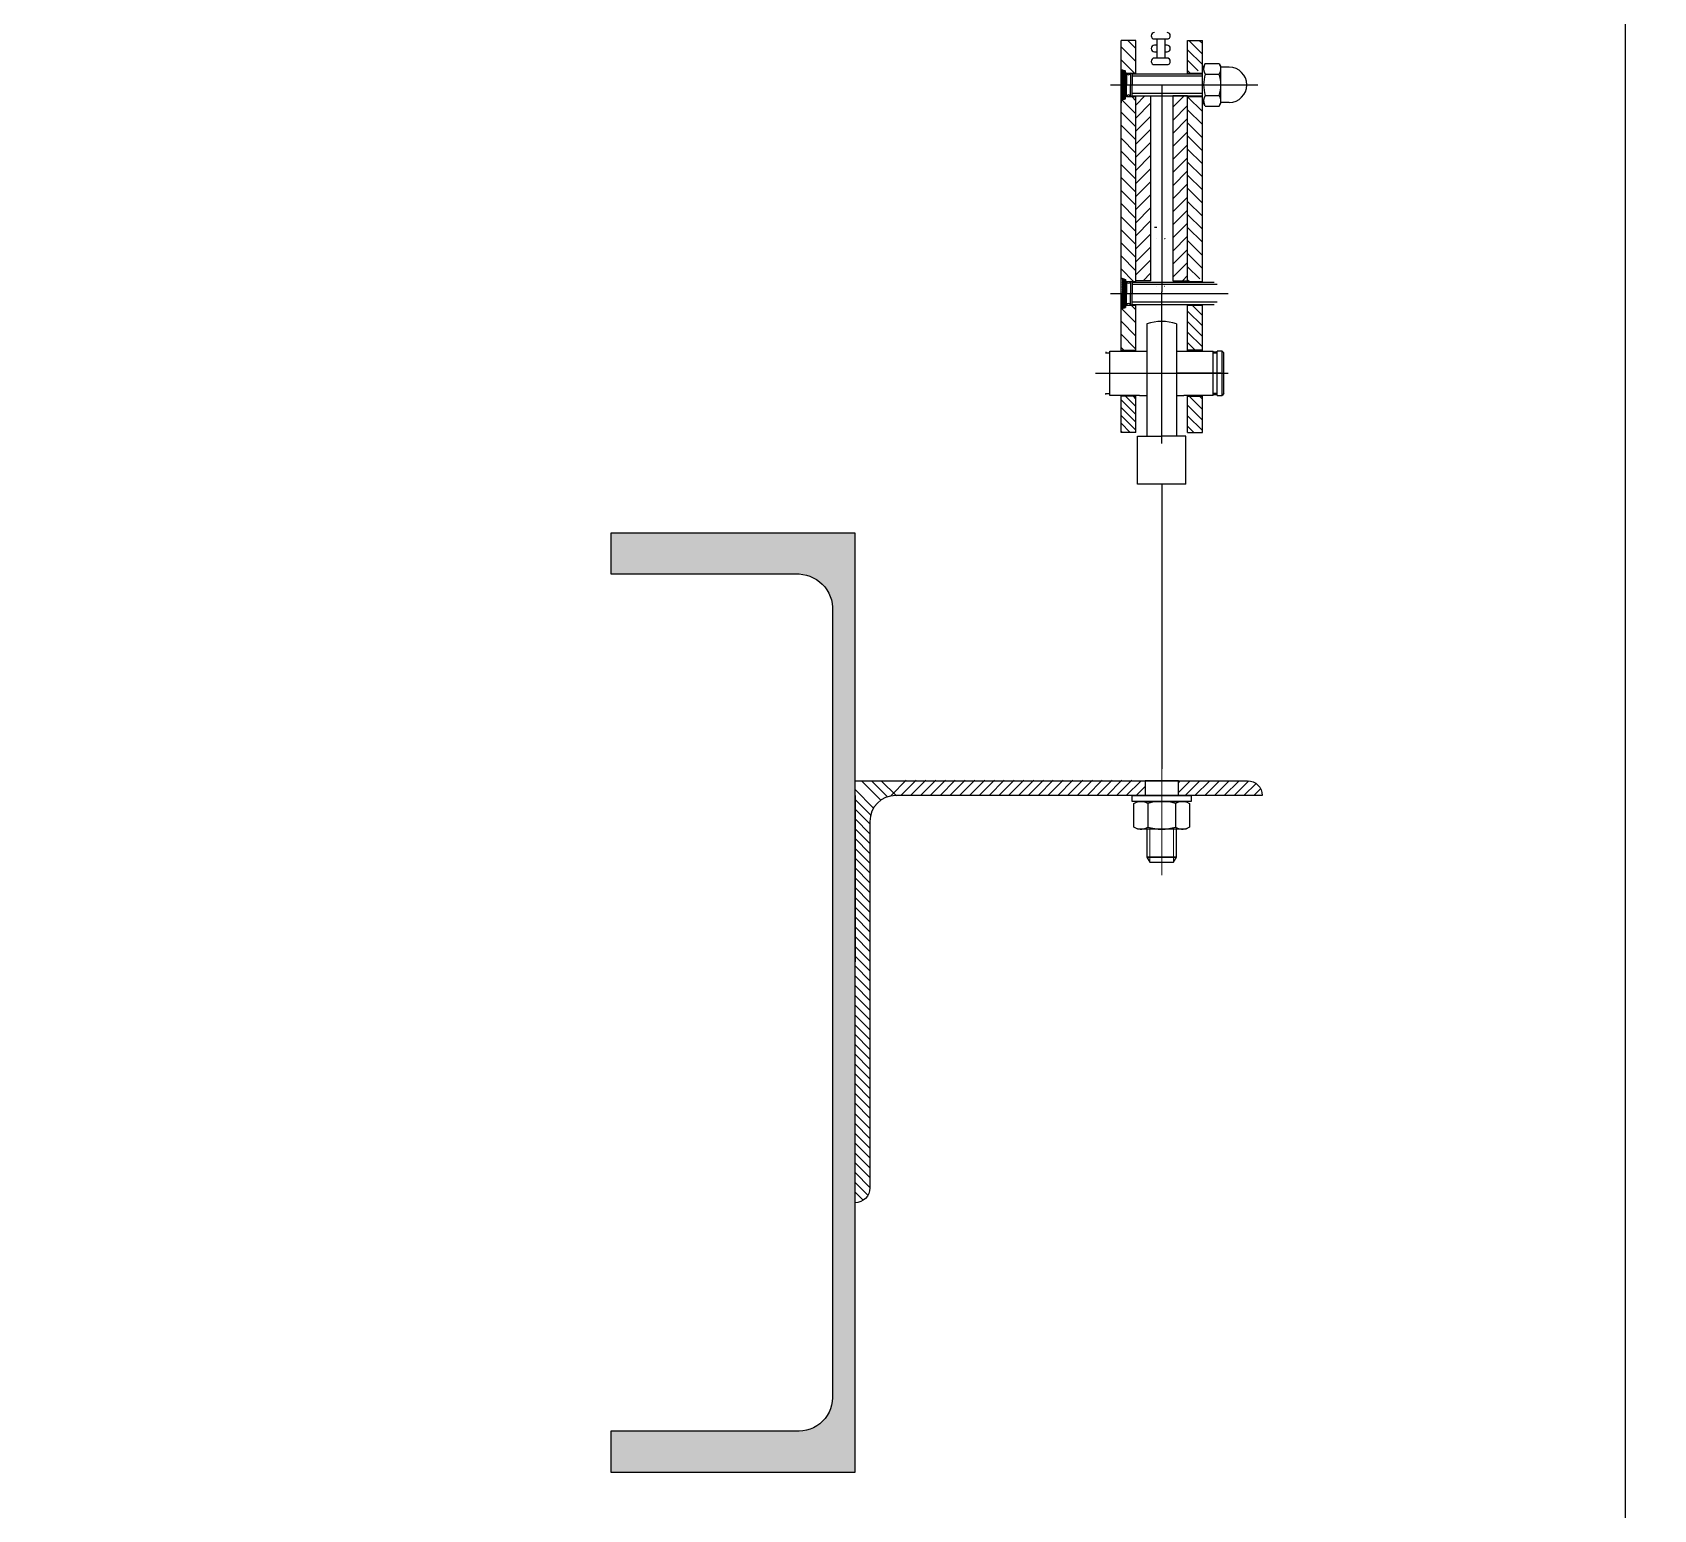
# Model space of a CAD drawing. Header units: millimetres. Extents: x -101 to 3415, y -52 to 1366.
# Drawn here: x 326.667 to 328.672, y 128.712 to 130.539 of the extents above; entities that cross this region are included whole.
import ezdxf

# ---------------------------------------------------------------- set-up
doc = ezdxf.new("R2010")
doc.units = ezdxf.units.MM
doc.linetypes.add('AM_ISO08W050x2', pattern=[9, 6, -0.75, 1.5, -0.75])
doc.layers.add('00_ARQ', color=8, linetype='Continuous')
pattern_1 = [(315, (326.574461631326, 131.6206948801023), (-0.008083854082259803, -0.008083854082259801), [])]
pattern_2 = [(225, (331.6181190621663, 133.6954484658654), (0.008083854082259805, -0.008083854082259801), [])]
pattern_3 = [(315, (329.5535967095348, 131.6206948800455), (-0.006467083265807843, -0.006467083265807843), [])]

msp = doc.modelspace()

# ---------------------------------------------------------------- hatches: boundary and pattern name
at = {"layer": '00_ARQ', "linetype": 'Continuous'}
h = msp.add_hatch(dxfattribs=at)
h.set_pattern_fill('_U', color=9, scale=0.01143229607937692, angle=45, style=0, pattern_type=0)
h.set_pattern_definition(pattern_1)
edge = h.paths.add_edge_path()
edge.add_line((328.0205610711328, 130.4884955886289), (328.019214569849, 130.4884955886289))
edge.add_line((328.0192145698491, 130.4884955886289), (328.0192145698491, 130.4886596634305))
edge.add_line((328.0192145698491, 130.4886596634303), (328.0192145698491, 130.4911954053961))
edge.add_line((328.0192145698491, 130.491195405396), (328.0151135771097, 130.4926112135205))
edge.add_line((328.0151135771131, 130.4926112135207), (328.0144287053552, 130.4919717612119))
edge.add_line((328.0144287053552, 130.4919717612119), (328.0137270677326, 130.4919717612119))
edge.add_line((328.0137270677328, 130.4919717612119), (328.0137270677328, 130.528737279823))
edge.add_line((328.0137270677328, 130.5287372798234), (328.0320187423279, 130.5287372798234))
edge.add_line((328.032018742329, 130.5287372798234), (328.0320187422421, 130.4875810049431))
edge.add_line((328.0320187422401, 130.4875810049425), (328.0274458230262, 130.4875810049425))
edge.add_line((328.027445823026, 130.4875810049425), (328.0253692652, 130.4884955886287))
edge.add_ellipse((328.0229651681675, 130.4887980919196), major_axis=(-0.00171335792985237, 0.00171335792985237), ratio=1, start_angle=52.17173598066529, end_angle=217.8282640193348, ccw=False)
h = msp.add_hatch(dxfattribs=at)
h.set_pattern_fill('_U', color=9, scale=0.009145836863501542, angle=45, style=0, pattern_type=0)
h.set_pattern_definition(pattern_3)
edge = h.paths.add_edge_path()
edge.add_line((328.1074972697281, 130.4884955885712), (328.1088437710104, 130.4884955885712))
edge.add_line((328.1088437710084, 130.4884955885712), (328.1088437710084, 130.4886596633728))
edge.add_line((328.1088437710084, 130.4886596633726), (328.1088437710084, 130.4911954053384))
edge.add_line((328.1088437710084, 130.4911954053392), (328.1129447637478, 130.4926112134637))
edge.add_line((328.1129447637494, 130.492611213463), (328.1136296355043, 130.4919717611542))
edge.add_line((328.113629635504, 130.4919717611543), (328.1143312731265, 130.4919717611543))
edge.add_line((328.1143312731297, 130.4919717611543), (328.1143312731297, 130.5287372797654))
edge.add_line((328.1143312731297, 130.5287372797658), (328.0960395985346, 130.5287372797658))
edge.add_line((328.0960395985318, 130.5287372797658), (328.0960395986187, 130.4875810048854))
edge.add_line((328.0960395986191, 130.4875810048849), (328.1006125178345, 130.4875810048849))
edge.add_line((328.1006125178332, 130.4875810048849), (328.1026890756592, 130.488495588571))
edge.add_ellipse((328.1050931726934, 130.488798091862), major_axis=(0.00171335792985237, 0.00171335792985237), ratio=1, start_angle=142.1717359806652, end_angle=307.8282640193347)
h = msp.add_hatch(dxfattribs=at)
h.set_pattern_fill('_U', color=9, scale=0.01143229607937692, angle=45, style=0, pattern_type=0)
h.set_pattern_definition(pattern_1)
h.paths.add_polyline_path([(328.0144287053552, 130.4557527380834), (328.0151135771131, 130.4551132857746), (328.0192145698491, 130.4565290938976), (328.0192145698491, 130.4590648358642), (328.0192145698491, 130.4592289106665), (328.0205610711328, 130.4592289106665), (328.0320187421825, 130.4592289106417), (328.0320187416982, 130.2305829800469), (328.0205610711328, 130.2305829800222), (328.0192145698491, 130.2305829800222), (328.0192145698491, 130.2307470548237), (328.0192145698491, 130.2314204124523), (328.0192145698491, 130.2327362787824), (328.0192145698491, 130.2332827967894), (328.0151135771131, 130.2346986049141), (328.0144287053552, 130.2340591526053), (328.0137270677328, 130.2340591526053), (328.0137270677328, 130.4557527380834)])
h = msp.add_hatch(dxfattribs=at)
h.set_pattern_fill('_U', color=9, scale=0.01143229607937692, angle=45, style=0, pattern_type=0)
h.set_pattern_definition(pattern_2)
h.paths.add_polyline_path([(328.0503104149453, 130.23149757262), (328.0503104149453, 130.4601434942078), (328.0320187421825, 130.4601434942655), (328.0320187416997, 130.2314975726785)])
h = msp.add_hatch(dxfattribs=at)
h.set_pattern_fill('_U', color=9, scale=0.01143229607937692, angle=45, style=0, pattern_type=0)
h.set_pattern_definition(pattern_2)
h.paths.add_polyline_path([(328.0960395991594, 130.2314975729478), (328.0960395972305, 130.4601434943067), (328.077747923985, 130.460143494319), (328.0777479259156, 130.2314975727353)])
h = msp.add_hatch(dxfattribs=at)
h.set_pattern_fill('_U', color=9, scale=0.01143229607937692, angle=45, style=0, pattern_type=0)
h.set_pattern_definition([(315, (329.5535967095348, 131.6206948800455), (-0.008083854082259803, -0.008083854082259801), [])])
h.paths.add_polyline_path([(328.113629635504, 130.4557527380249), (328.1129447637494, 130.4551132857162), (328.1088437710084, 130.4565290938408), (328.1088437710084, 130.4590648358074), (328.1088437710084, 130.459228910608), (328.1074972697281, 130.459228910608), (328.0960395986817, 130.4592289105833), (328.0960395991627, 130.2305829799885), (328.1074972697281, 130.2305829799646), (328.1088437710084, 130.2305829799646), (328.1088437710084, 130.230747054766), (328.1088437710084, 130.2314204123947), (328.1088437710084, 130.2327362787239), (328.1088437710084, 130.2332827967317), (328.1129447637494, 130.2346986048556), (328.113629635504, 130.2340591525477), (328.1143312731297, 130.2340591525477), (328.1143312731297, 130.4557527380249)])
h = msp.add_hatch(dxfattribs=at)
h.set_pattern_fill('_U', color=9, scale=0.01143229607937692, angle=45, style=0, pattern_type=0)
h.set_pattern_definition(pattern_1)
edge = h.paths.add_edge_path()
edge.add_line((328.0137270677328, 130.1457553448114), (328.0137270677328, 130.1978401294764))
edge.add_line((328.0137270677328, 130.1978401294759), (328.0144287053553, 130.1978401294759))
edge.add_line((328.0144287053552, 130.1978401294759), (328.0151135771101, 130.1972006771672))
edge.add_line((328.0151135771131, 130.1972006771672), (328.0192145698495, 130.1986164852917))
edge.add_line((328.0192145698491, 130.198616485291), (328.0192145698491, 130.202556534193))
edge.add_line((328.0192145698491, 130.2025565341935), (328.0205610711299, 130.201316302059))
edge.add_ellipse((328.0229651681675, 130.2010137987674), major_axis=(-0.00171335792985237, 0.00171335792985237), ratio=1, start_angle=-127.82826401933471, end_angle=37.82826401933471, ccw=False)
edge.add_line((328.0253692652007, 130.201316302059), (328.0274458230267, 130.2022308857451))
edge.add_line((328.027445823026, 130.2022308857453), (328.0320187416372, 130.2022308857453))
edge.add_line((328.0320187416372, 130.2022308857453), (328.0320187415164, 130.1457553448111))
edge.add_line((328.0320187415202, 130.1457553448114), (328.0137270677327, 130.1457553448114))
h = msp.add_hatch(dxfattribs=at)
h.set_pattern_fill('_U', color=9, scale=0.009145836863501542, angle=45, style=0, pattern_type=0)
h.set_pattern_definition([(315, (329.5535927436821, 131.6206948800644), (-0.006467083265807843, -0.006467083265807843), [])])
edge = h.paths.add_edge_path()
edge.add_line((328.114327307277, 130.1457553447719), (328.114327307277, 130.1978401294369))
edge.add_line((328.114327307277, 130.1978401294372), (328.1136256696545, 130.1978401294372))
edge.add_line((328.1136256696562, 130.1978401294372), (328.1129407979013, 130.1972006771284))
edge.add_line((328.1129407978983, 130.1972006771285), (328.1088398051619, 130.198616485253))
edge.add_line((328.1088398051606, 130.1986164852531), (328.1088398051606, 130.2025565341551))
edge.add_line((328.1088398051606, 130.2025565341548), (328.1074933038784, 130.2013163020203))
edge.add_ellipse((328.1050892068423, 130.2010137987295), major_axis=(0.00171335792985237, 0.00171335792985237), ratio=1, start_angle=322.1717359806653, end_angle=487.8282640193347)
edge.add_line((328.1026851098092, 130.2013163020211), (328.1006085519831, 130.2022308857073))
edge.add_line((328.1006085519838, 130.2022308857066), (328.0960356333726, 130.2022308857066))
edge.add_line((328.0960356333709, 130.2022308857066), (328.0960356334917, 130.1457553447724))
edge.add_line((328.0960356334929, 130.1457553447719), (328.1143273072804, 130.1457553447719))
h = msp.add_hatch(dxfattribs=at)
h.set_pattern_fill('_U', color=9, scale=0.006859377647626157, angle=45, style=0, pattern_type=0)
h.set_pattern_definition([(315, (326.574461631326, 131.6206948801023), (-0.004850312449355881, -0.004850312449355881), [])])
h.paths.add_polyline_path([(328.0137270677328, 130.0440079097036), (328.0137270677328, 130.088593864412), (328.0320187414593, 130.088593864412), (328.0320187414593, 130.0440079097036)])
h = msp.add_hatch(dxfattribs=at)
h.set_pattern_fill('_U', color=9, scale=0.009145836863501542, angle=45, style=0, pattern_type=0)
h.set_pattern_definition(pattern_3)
h.paths.add_polyline_path([(328.1143312731297, 130.0440079096452), (328.1143312731297, 130.0885938643543), (328.0960395993999, 130.0885938643543), (328.0960395993999, 130.0440079096452)])
at = {"layer": '00_ARQ'}
h = msp.add_hatch(color=9, dxfattribs=at)
edge = h.paths.add_edge_path()
edge.add_line((327.6567595489448, 129.8231367339311), (327.6567595489448, 128.8543182349803))
edge.add_arc((327.6144501505175, 128.8508984490904), 0.0424473807296807, -94.62105982953358, 4.62105982845668, ccw=False)
edge.add_line((327.6110303646269, 128.8085890506632), (327.3825216305935, 128.8085890506632))
edge.add_line((327.3825216305935, 128.8085890506632), (327.3825216305935, 128.7579668436241))
edge.add_line((327.3825216305935, 128.7579668436241), (327.6846543513793, 128.7579668436241))
edge.add_line((327.6846543513793, 128.7579668436241), (327.6846543513793, 129.9194881252881))
edge.add_line((327.6846543513793, 129.9194881252881), (327.3825216305935, 129.9194881252881))
edge.add_line((327.3825216305935, 129.9194881252881), (327.3825216305935, 129.8688659182482))
edge.add_line((327.3825216305935, 129.8688659182482), (327.6110303646269, 129.8688659182482))
edge.add_arc((327.613262479619, 129.8253688489224), 0.04355430377439282, -2.9376389225869843, 92.93763892363438, ccw=False)

# ---------------------------------------------------------------- linework, layer by layer
at = {"layer": '00_ARQ', "color": 9, "linetype": 'Continuous'}
for p, q in [((328.0137270677328, 130.144612115202), (328.0137270677328, 130.5287372798227)), ((328.032018742329, 130.5287372798227), (328.0137270677328, 130.5287372798227)), ((328.0320187422401, 130.4875810049426), (328.032018742329, 130.5287372798227)), ((328.0960395986191, 130.4875810048842), (328.0960395985318, 130.5287372797659)), ((328.0960395985318, 130.5287372797659), (328.1143312731297, 130.5287372797659)), ((328.1143312731297, 130.4942117366109), (328.1143312731297, 130.5287372797659)), ((328.0144287053552, 130.4919717612121), (328.0137270677328, 130.4919717612121)), ((328.0137270677328, 130.4919717612121), (328.0137270677328, 130.4516371097967)), ((328.0151135771131, 130.4926112135208), (328.0144287053552, 130.4919717612121)), ((328.0151135771131, 130.4926112135208), (328.0192145698491, 130.4911954053962)), ((328.0159771966127, 130.4917172176679), (328.0151135771131, 130.4926112135208)), ((328.0159771966127, 130.4917172176679), (328.0151135771131, 130.4914175708633)), ((328.0151135771131, 130.4914175708633), (328.0159771966127, 130.4908940684608)), ((328.0159771966127, 130.4908940684608), (328.0151135771131, 130.490674949414)), ((328.0151135771131, 130.490674949414), (328.0159771966127, 130.4901163735596)), ((328.0159771966127, 130.4901163735596), (328.0151135771131, 130.4897623264388)), ((328.0151135771131, 130.4897623264388), (328.0159771966127, 130.48933783174)), ((328.0159771966127, 130.48933783174), (328.0151135771131, 130.489005849565)), ((328.0151135771131, 130.489005849565), (328.0159771966127, 130.4883586603369)), ((328.0159771966127, 130.4883586603369), (328.0151135771131, 130.4879366150939)), ((328.0151135771131, 130.4879366150939), (328.0159771966127, 130.4874232330897)), ((328.0159771966127, 130.4874232330897), (328.0151135771131, 130.4869811626365)), ((328.0151135771131, 130.4869811626365), (328.0159771966127, 130.4864963025942)), ((328.0159771966127, 130.4864963025942), (328.0151135771131, 130.486108816127)), ((328.0151135771131, 130.486108816127), (328.0159771966127, 130.4854956139078)), ((328.0159771966127, 130.4854956139078), (328.0151135771131, 130.4850650320206)), ((328.0192145698491, 130.4906488873891), (328.0159771966127, 130.4917172176679)), ((328.0159771966127, 130.4908940684608), (328.0192145698491, 130.4899583899896)), ((328.0159771966127, 130.4901163735596), (328.0192145698491, 130.4893330210591)), ((328.0159771966127, 130.48933783174), (328.0192145698491, 130.4886596634304)), ((328.0159771966127, 130.4883586603369), (328.0192145698491, 130.4878169159352)), ((328.0159771966127, 130.4874232330897), (328.0192145698491, 130.4869098510846)), ((328.0159771966127, 130.4864963025942), (328.0192145698491, 130.48598292059)), ((328.0159771966127, 130.4854956139078), (328.0192145698491, 130.4850392758258)), ((328.0192145698491, 130.4565290938977), (328.0192145698491, 130.4911954053962)), ((328.0205610711328, 130.488495588629), (328.0192145698491, 130.488495588629)), ((328.0192145698491, 130.4872553564944), (328.0205610711328, 130.488495588629)), ((328.0205610711328, 130.488495588629), (328.0320187421825, 130.4884955886529)), ((328.0205610711328, 130.488495588629), (328.0205610711328, 130.4738622496469)), ((328.027445823026, 130.4875810049426), (328.0253692652007, 130.488495588629)), ((328.0253692652007, 130.488495588629), (328.0253692652007, 130.4738622496469)), ((328.027445823026, 130.4875810049426), (328.1143312731297, 130.4875810048842)), ((328.027445823026, 130.4875810049426), (328.027445823026, 130.4738622496469)), ((328.0960395991627, 130.4884955885713), (328.1143312731297, 130.4884955885713)), ((328.1178295059129, 130.5002708535323), (328.1143312731297, 130.4942117366109)), ((328.1143312731297, 130.4535127625677), (328.1143312731297, 130.4942117366109)), ((328.1143312731297, 130.4875810048842), (328.1143312731297, 130.4942117366109)), ((328.1178295059129, 130.5002708535323), (328.1351497291266, 130.5002708535323)), ((328.1178295059129, 130.4870665515608), (328.1351497291266, 130.4870665515608)), ((328.1351497291266, 130.5002708535323), (328.1371958652861, 130.4967268417482)), ((328.1371958652861, 130.4955836121403), (328.1371958652861, 130.4967268417482)), ((328.1371958652861, 130.4521408870382), (328.1371958652861, 130.4955836121403)), ((328.1474849317582, 130.4955836121403), (328.1371958652861, 130.4955836121403)), ((328.0006671589822, 130.4738622495893), (328.0301895722813, 130.4738622495893)), ((328.0132240467049, 130.4738622496469), (328.035265514416, 130.4738622496469)), ((328.0137270677328, 130.4738622496469), (328.1463417004132, 130.4738622495893)), ((328.0151135771131, 130.4850650320206), (328.0159771966127, 130.4844375621726)), ((328.0159771966127, 130.4844375621726), (328.0151135771131, 130.4839954917194)), ((328.0151135771131, 130.4839954917194), (328.0159771966127, 130.4835106316772)), ((328.0159771966127, 130.4835106316772), (328.0151135771131, 130.48312314521)), ((328.0151135771131, 130.48312314521), (328.0159771966127, 130.4825099429908)), ((328.0159771966127, 130.4825099429908), (328.0151135771131, 130.4820793611044)), ((328.0151135771131, 130.4820793611044), (328.0159771966127, 130.4814518912556)), ((328.0159771966127, 130.4814518912556), (328.0151135771131, 130.4810213093685)), ((328.0151135771131, 130.4810213093685), (328.0159771966127, 130.4803938395196)), ((328.0159771966127, 130.4803938395196), (328.0151135771131, 130.4799632576341)), ((328.0151135771131, 130.4799632576341), (328.0159771966127, 130.4793357877845)), ((328.0159771966127, 130.4793357877845), (328.0151135771131, 130.4789052058981)), ((328.0151135771131, 130.4789052058981), (328.0159771966127, 130.4782777360493)), ((328.0159771966127, 130.4782777360493), (328.0151135771131, 130.477847154163)), ((328.0151135771131, 130.477847154163), (328.0159771966127, 130.4772196843142)), ((328.0159771966127, 130.4772196843142), (328.0151135771131, 130.4767891024279)), ((328.0151135771131, 130.4767891024279), (328.0159771966127, 130.476161632579)), ((328.0159771966127, 130.476161632579), (328.0151135771131, 130.4757310506919)), ((328.0151135771131, 130.4757310506919), (328.0159771966127, 130.4751035808439)), ((328.0159771966127, 130.4751035808439), (328.0151135771131, 130.474691709841)), ((328.0151135771131, 130.474691709841), (328.0159771966127, 130.4742090687921)), ((328.0159771966127, 130.4742090687921), (328.0151135771131, 130.4738622496469)), ((328.0159771966127, 130.4735154305026), (328.0151135771131, 130.4738622496469)), ((328.0151135771131, 130.4730327894529), (328.0159771966127, 130.4735154305026)), ((328.0159771966127, 130.4726209184508), (328.0151135771131, 130.4730327894529)), ((328.0151135771131, 130.471993448602), (328.0159771966127, 130.4726209184508)), ((328.0159771966127, 130.4715628667157), (328.0151135771131, 130.471993448602)), ((328.0151135771131, 130.4709353968668), (328.0159771966127, 130.4715628667157)), ((328.0159771966127, 130.4705048149797), (328.0151135771131, 130.4709353968668)), ((328.0151135771131, 130.4698773451317), (328.0159771966127, 130.4705048149797)), ((328.0159771966127, 130.4694467632445), (328.0151135771131, 130.4698773451317)), ((328.0151135771131, 130.4688192933966), (328.0159771966127, 130.4694467632445)), ((328.0159771966127, 130.4683887115102), (328.0151135771131, 130.4688192933966)), ((328.0151135771131, 130.4677612416606), (328.0159771966127, 130.4683887115102)), ((328.0159771966127, 130.4673306597751), (328.0151135771131, 130.4677612416606)), ((328.0151135771131, 130.4667031899254), (328.0159771966127, 130.4673306597751)), ((328.0159771966127, 130.4662726080399), (328.0151135771131, 130.4667031899254)), ((328.0151135771131, 130.4656451381903), (328.0159771966127, 130.4662726080399)), ((328.0159771966127, 130.4652145563039), (328.0151135771131, 130.4656451381903)), ((328.0151135771131, 130.4646013540839), (328.0159771966127, 130.4652145563039)), ((328.0159771966127, 130.4844375621726), (328.0192145698491, 130.4840240136814)), ((328.0159771966127, 130.4835106316772), (328.0192145698491, 130.4829972496721)), ((328.0159771966127, 130.4825099429908), (328.0192145698491, 130.4820536049097)), ((328.0159771966127, 130.4814518912556), (328.0192145698491, 130.4810383427636)), ((328.0159771966127, 130.4803938395196), (328.0192145698491, 130.4799802910284)), ((328.0159771966127, 130.4793357877845), (328.0192145698491, 130.4789222392933)), ((328.0159771966127, 130.4782777360493), (328.0192145698491, 130.4778641875581)), ((328.0159771966127, 130.4772196843142), (328.0192145698491, 130.476806135823)), ((328.0159771966127, 130.476161632579), (328.0192145698491, 130.4757480840878)), ((328.0159771966127, 130.4751035808439), (328.0192145698491, 130.4748357799088)), ((328.0159771966127, 130.4742090687921), (328.0192145698491, 130.4742090687921)), ((328.0159771966127, 130.4735154305026), (328.0192145698491, 130.4735154305026)), ((328.0159771966127, 130.4726209184508), (328.0192145698491, 130.4728887193859)), ((328.0159771966127, 130.4715628667157), (328.0192145698491, 130.4719764152077)), ((328.0159771966127, 130.4705048149797), (328.0192145698491, 130.4709183634717)), ((328.0159771966127, 130.4694467632445), (328.0192145698491, 130.4698603117366)), ((328.0159771966127, 130.4683887115102), (328.0192145698491, 130.4688022600006)), ((328.0159771966127, 130.4673306597751), (328.0192145698491, 130.4677442082655)), ((328.0159771966127, 130.4662726080399), (328.0192145698491, 130.4666861565303)), ((328.0159771966127, 130.4652145563039), (328.0192145698491, 130.4656708943859)), ((328.0205610711328, 130.4592289106649), (328.0205610711328, 130.4738622496469)), ((328.0253692652007, 130.4592289106649), (328.0253692652007, 130.4738622496469)), ((328.1143312731297, 130.4847757480725), (328.027445823026, 130.4847757481302)), ((328.027445823026, 130.4601434943513), (328.027445823026, 130.4738622496469)), ((328.0640291697608, 130.4738622495028), (328.0640291697608, 130.2177788173244)), ((328.1006125178332, 130.4738622495893), (328.182925049604, 130.4738622495893)), ((328.0144287053552, 130.4557527380818), (328.0137270677328, 130.4557527380818)), ((328.0151135771131, 130.4551132857739), (328.0144287053552, 130.4557527380818)), ((328.0159771966127, 130.4642138676175), (328.0151135771131, 130.4646013540839)), ((328.0151135771131, 130.4637290075744), (328.0159771966127, 130.4642138676175)), ((328.0159771966127, 130.4632869371221), (328.0151135771131, 130.4637290075744)), ((328.0151135771131, 130.4626594672733), (328.0159771966127, 130.4632869371221)), ((328.0159771966127, 130.4622288853861), (328.0151135771131, 130.4626594672733)), ((328.0151135771131, 130.4616156831677), (328.0159771966127, 130.4622288853861)), ((328.0159771966127, 130.4612281967005), (328.0151135771131, 130.4616156831677)), ((328.0151135771131, 130.4607433366574), (328.0159771966127, 130.4612281967005)), ((328.0159771966127, 130.4603012662042), (328.0151135771131, 130.4607433366574)), ((328.0151135771131, 130.4597878842008), (328.0159771966127, 130.4603012662042)), ((328.0159771966127, 130.459365838957), (328.0151135771131, 130.4597878842008)), ((328.0151135771131, 130.4587186497289), (328.0159771966127, 130.459365838957)), ((328.0159771966127, 130.4583866675547), (328.0151135771131, 130.4587186497289)), ((328.0151135771131, 130.4579621728567), (328.0159771966127, 130.4583866675547)), ((328.0159771966127, 130.4576081257343), (328.0151135771131, 130.4579621728567)), ((328.0151135771131, 130.4570495498807), (328.0159771966127, 130.4576081257343)), ((328.0159771966127, 130.4568304308331), (328.0151135771131, 130.4570495498807)), ((328.0151135771131, 130.4563069284306), (328.0159771966127, 130.4568304308331)), ((328.0151135771131, 130.4551132857739), (328.0192145698491, 130.4565290938977)), ((328.0159771966127, 130.4560072816268), (328.0151135771131, 130.4563069284306)), ((328.0159771966127, 130.4560072816268), (328.0151135771131, 130.4551132857739)), ((328.0159771966127, 130.4642138676175), (328.0192145698491, 130.4647272496217)), ((328.0159771966127, 130.4632869371221), (328.0192145698491, 130.4637004856133)), ((328.0159771966127, 130.4622288853861), (328.0192145698491, 130.462685223468)), ((328.0159771966127, 130.4612281967005), (328.0192145698491, 130.4617415787047)), ((328.0159771966127, 130.4603012662042), (328.0192145698491, 130.4608146482093)), ((328.0159771966127, 130.459365838957), (328.0192145698491, 130.4599075833595)), ((328.0159771966127, 130.4583866675547), (328.0192145698491, 130.4590648358643)), ((328.0159771966127, 130.4576081257343), (328.0192145698491, 130.4583914782348)), ((328.0159771966127, 130.4568304308331), (328.0192145698491, 130.4577661093051)), ((328.0192145698491, 130.4570756119056), (328.0159771966127, 130.4560072816268)), ((328.0192145698491, 130.4604691427995), (328.0205610711328, 130.4592289106649)), ((328.0205610711328, 130.4592289106649), (328.0192145698491, 130.4592289106649)), ((328.0205610711328, 130.4592289106649), (328.0320187421825, 130.459228910641)), ((328.027445823026, 130.4601434943513), (328.0253692652007, 130.4592289106649)), ((328.1143312731297, 130.4629487511052), (328.027445823026, 130.4629487511637)), ((328.027445823026, 130.4601434943513), (328.1143312731297, 130.4601434942936)), ((328.0320187416964, 130.229668396336), (328.0320187421825, 130.4601434943513)), ((328.0320187416997, 130.4601434942656), (328.0503104149453, 130.4601434942071)), ((328.0320187416997, 130.2314975726769), (328.0320187416997, 130.4601434942656)), ((328.0503104149453, 130.4601434942071), (328.0503104149453, 130.2314975726193)), ((328.0960395972305, 130.4601434945357), (328.077747923985, 130.4601434943232)), ((328.077747923985, 130.4601434943232), (328.0777479259156, 130.2314975727354)), ((328.0960395991627, 130.2296683962775), (328.0960395986751, 130.4601434942936)), ((328.0960395991594, 130.2314975729479), (328.0960395972305, 130.4601434945357)), ((328.0960395992237, 130.4592289106073), (328.1143312731297, 130.4592289106073)), ((328.1143312731297, 130.4535127625677), (328.1143312731297, 130.4601434942936)), ((328.1143312731297, 130.2362991280034), (328.1143312731297, 130.4535127625677)), ((328.1178295059129, 130.4474536456462), (328.1143312731297, 130.4535127625677)), ((328.1178295059129, 130.4606579476178), (328.1351497291266, 130.4606579476178)), ((328.1178295059129, 130.4474536456462), (328.1351497291266, 130.4474536456462)), ((328.1351497291266, 130.4474536456462), (328.1371958652861, 130.4509976574312)), ((328.1371958652861, 130.4509976574312), (328.1371958652861, 130.4521408870382)), ((328.1474849317582, 130.4521408870382), (328.1371958652861, 130.4521408870382)), ((328.0137270677328, 130.1978401294752), (328.0137270677328, 130.2381747808905)), ((328.0144287053552, 130.2340591526054), (328.0137270677328, 130.2340591526054)), ((328.0151135771131, 130.2346986049133), (328.0144287053552, 130.2340591526054)), ((328.0151135771131, 130.2346986049133), (328.0192145698491, 130.2332827967895)), ((328.0159771966127, 130.2338046090605), (328.0151135771131, 130.2346986049133)), ((328.0159771966127, 130.2338046090605), (328.0151135771131, 130.2335049622567)), ((328.0151135771131, 130.2335049622567), (328.0159771966127, 130.2329814598542)), ((328.0159771966127, 130.2329814598542), (328.0151135771131, 130.2327623408074)), ((328.0151135771131, 130.2327623408074), (328.0159771966127, 130.232203764953)), ((328.0159771966127, 130.232203764953), (328.0151135771131, 130.2318497178322)), ((328.0151135771131, 130.2318497178322), (328.0159771966127, 130.2314252231333)), ((328.0159771966127, 130.2314252231333), (328.0151135771131, 130.2310932409584)), ((328.0151135771131, 130.2310932409584), (328.0159771966127, 130.2304460517303)), ((328.0159771966127, 130.2304460517303), (328.0151135771131, 130.2300240064873)), ((328.0151135771131, 130.2300240064873), (328.0159771966127, 130.229510624483)), ((328.0159771966127, 130.229510624483), (328.0151135771131, 130.2290685540299)), ((328.0151135771131, 130.2290685540299), (328.0159771966127, 130.2285836939876)), ((328.0159771966127, 130.2285836939876), (328.0151135771131, 130.2281962075204)), ((328.0151135771131, 130.2281962075204), (328.0159771966127, 130.2275830053012)), ((328.0159771966127, 130.2275830053012), (328.0151135771131, 130.227152423414)), ((328.0151135771131, 130.227152423414), (328.0159771966127, 130.226524953566)), ((328.0159771966127, 130.226524953566), (328.0151135771131, 130.2260828831128)), ((328.0151135771131, 130.2260828831128), (328.0159771966127, 130.2255980230705)), ((328.0159771966127, 130.2255980230705), (328.0151135771131, 130.2252105366034)), ((328.0151135771131, 130.2252105366034), (328.0159771966127, 130.2245973343833)), ((328.0159771966127, 130.2245973343833), (328.0151135771131, 130.224166752497)), ((328.0192145698491, 130.2327362787817), (328.0159771966127, 130.2338046090605)), ((328.0159771966127, 130.2329814598542), (328.0192145698491, 130.2320457813829)), ((328.0159771966127, 130.232203764953), (328.0192145698491, 130.2314204124525)), ((328.0159771966127, 130.2314252231333), (328.0192145698491, 130.2307470548238)), ((328.0159771966127, 130.2304460517303), (328.0192145698491, 130.2299043073277)), ((328.0159771966127, 130.229510624483), (328.0192145698491, 130.228997242478)), ((328.0159771966127, 130.2285836939876), (328.0192145698491, 130.2280703119825)), ((328.0159771966127, 130.2275830053012), (328.0192145698491, 130.2271266672192)), ((328.0159771966127, 130.226524953566), (328.0192145698491, 130.226111405074)), ((328.0159771966127, 130.2255980230705), (328.0192145698491, 130.2250846410655)), ((328.0159771966127, 130.2245973343833), (328.0192145698491, 130.2241409963022)), ((328.0192145698491, 130.2332827967895), (328.0192145698491, 130.1986164852911)), ((328.0205610711328, 130.2305829800223), (328.0192145698491, 130.2305829800223)), ((328.0192145698491, 130.2293427478878), (328.0205610711328, 130.2305829800223)), ((328.0205610711328, 130.2305829800223), (328.0320187421825, 130.2305829800462)), ((328.0205610711328, 130.2305829800223), (328.0205610711328, 130.2159496410403)), ((328.027445823026, 130.229668396336), (328.0253692652007, 130.2305829800223)), ((328.0253692652007, 130.2305829800223), (328.0253692652007, 130.2159496410403)), ((328.027445823026, 130.229668396336), (328.1143312731297, 130.2296683962775)), ((328.027445823026, 130.229668396336), (328.027445823026, 130.2159496410403)), ((328.1143312731297, 130.2268631394659), (328.027445823026, 130.2268631395236)), ((328.0503104149453, 130.2314975726193), (328.0320187416997, 130.2314975726769)), ((328.0777479259156, 130.2314975727354), (328.0960395991594, 130.2314975729479)), ((328.0960395991627, 130.2305829799647), (328.1143312731297, 130.2305829799647)), ((328.1143312731297, 130.2296683962775), (328.1143312731297, 130.2362991280034)), ((328.1143312731297, 130.2296683962775), (328.1289646121093, 130.2296683962775)), ((328.1289646121093, 130.2268631394659), (328.1143312731297, 130.2268631394659)), ((328.1326229451183, 130.2268631394659), (328.1289646121093, 130.2268631394659)), ((328.0006671589822, 130.2159496409826), (328.0301895722813, 130.2159496409826)), ((328.0132240467049, 130.2159496410403), (328.035265514416, 130.2159496410403)), ((328.0137270677328, 130.2159496410403), (328.1463417004132, 130.2159496409826)), ((328.0151135771131, 130.224166752497), (328.0159771966127, 130.223539282649)), ((328.0159771966127, 130.223539282649), (328.0151135771131, 130.2231087007618)), ((328.0151135771131, 130.2231087007618), (328.0159771966127, 130.222481230913)), ((328.0159771966127, 130.222481230913), (328.0151135771131, 130.2220506490267)), ((328.0151135771131, 130.2220506490267), (328.0159771966127, 130.2214231791779)), ((328.0159771966127, 130.2214231791779), (328.0151135771131, 130.2209925972915)), ((328.0151135771131, 130.2209925972915), (328.0159771966127, 130.2203651274427)), ((328.0159771966127, 130.2203651274427), (328.0151135771131, 130.2199345455564)), ((328.0151135771131, 130.2199345455564), (328.0159771966127, 130.2193070757076)), ((328.0159771966127, 130.2193070757076), (328.0151135771131, 130.2188764938212)), ((328.0151135771131, 130.2188764938212), (328.0159771966127, 130.2182490239724)), ((328.0159771966127, 130.2182490239724), (328.0151135771131, 130.2178184420852)), ((328.0151135771131, 130.2178184420852), (328.0159771966127, 130.2171909722373)), ((328.0159771966127, 130.2171909722373), (328.0151135771131, 130.2167791012352)), ((328.0151135771131, 130.2167791012352), (328.0159771966127, 130.2162964601855)), ((328.0159771966127, 130.2162964601855), (328.0151135771131, 130.2159496410403)), ((328.0159771966127, 130.2156028218959), (328.0151135771131, 130.2159496410403)), ((328.0151135771131, 130.2151201808463), (328.0159771966127, 130.2156028218959)), ((328.0159771966127, 130.2147083098442), (328.0151135771131, 130.2151201808463)), ((328.0151135771131, 130.2140808399946), (328.0159771966127, 130.2147083098442)), ((328.0159771966127, 130.2136502581082), (328.0151135771131, 130.2140808399946)), ((328.0151135771131, 130.2130227882602), (328.0159771966127, 130.2136502581082)), ((328.0159771966127, 130.212592206373), (328.0151135771131, 130.2130227882602)), ((328.0151135771131, 130.2119647365251), (328.0159771966127, 130.212592206373)), ((328.0159771966127, 130.2115341546387), (328.0151135771131, 130.2119647365251)), ((328.0151135771131, 130.2109066847891), (328.0159771966127, 130.2115341546387)), ((328.0159771966127, 130.2104761029028), (328.0151135771131, 130.2109066847891)), ((328.0151135771131, 130.209848633054), (328.0159771966127, 130.2104761029028)), ((328.0159771966127, 130.2094180511684), (328.0151135771131, 130.209848633054)), ((328.0151135771131, 130.2087905813188), (328.0159771966127, 130.2094180511684)), ((328.0159771966127, 130.2083599994324), (328.0151135771131, 130.2087905813188)), ((328.0151135771131, 130.2077325295837), (328.0159771966127, 130.2083599994324)), ((328.0159771966127, 130.2073019476965), (328.0151135771131, 130.2077325295837)), ((328.0151135771131, 130.2066887454773), (328.0159771966127, 130.2073019476965)), ((328.0159771966127, 130.2063012590101), (328.0151135771131, 130.2066887454773)), ((328.0151135771131, 130.2058163989678), (328.0159771966127, 130.2063012590101)), ((328.0159771966127, 130.2053743285146), (328.0151135771131, 130.2058163989678)), ((328.0151135771131, 130.2047468586666), (328.0159771966127, 130.2053743285146)), ((328.0159771966127, 130.2043162767795), (328.0151135771131, 130.2047468586666)), ((328.0159771966127, 130.223539282649), (328.0192145698491, 130.2231257341569)), ((328.0159771966127, 130.222481230913), (328.0192145698491, 130.2220676824218)), ((328.0159771966127, 130.2214231791779), (328.0192145698491, 130.2210096306866)), ((328.0159771966127, 130.2203651274427), (328.0192145698491, 130.2199515789507)), ((328.0159771966127, 130.2193070757076), (328.0192145698491, 130.2188935272163)), ((328.0159771966127, 130.2182490239724), (328.0192145698491, 130.2178354754804)), ((328.0159771966127, 130.2171909722373), (328.0192145698491, 130.2169231713013)), ((328.0159771966127, 130.2162964601855), (328.0192145698491, 130.2162964601855)), ((328.0159771966127, 130.2156028218959), (328.0192145698491, 130.2156028218959)), ((328.0159771966127, 130.2147083098442), (328.0192145698491, 130.2149761107793)), ((328.0159771966127, 130.2136502581082), (328.0192145698491, 130.2140638066011)), ((328.0159771966127, 130.212592206373), (328.0192145698491, 130.2130057548651)), ((328.0159771966127, 130.2115341546387), (328.0192145698491, 130.21194770313)), ((328.0159771966127, 130.2104761029028), (328.0192145698491, 130.210889651394)), ((328.0159771966127, 130.2094180511684), (328.0192145698491, 130.2098315996588)), ((328.0159771966127, 130.2083599994324), (328.0192145698491, 130.2087735479237)), ((328.0159771966127, 130.2073019476965), (328.0192145698491, 130.2077582857792)), ((328.0159771966127, 130.2063012590101), (328.0192145698491, 130.2068146410151)), ((328.0159771966127, 130.2053743285146), (328.0192145698491, 130.2057878770067)), ((328.0159771966127, 130.2043162767795), (328.0192145698491, 130.2047726148614)), ((328.0205610711328, 130.2013163020591), (328.0205610711328, 130.2159496410403)), ((328.0253692652007, 130.2013163020591), (328.0253692652007, 130.2159496410403)), ((328.027445823026, 130.2022308857446), (328.027445823026, 130.2159496410403)), ((328.1143312731297, 130.2050361424986), (328.027445823026, 130.205036142557)), ((328.0640291695138, 130.1308933597621), (328.0640291697608, 130.2177788173244)), ((328.1289646121093, 130.2050361424986), (328.1143312731297, 130.2050361424986)), ((328.1326229451183, 130.2050361424986), (328.1289646121093, 130.2050361424986)), ((328.0144287053552, 130.1978401294752), (328.0137270677328, 130.1978401294752)), ((328.0151135771131, 130.1972006771673), (328.0144287053552, 130.1978401294752)), ((328.0151135771131, 130.2037030745602), (328.0159771966127, 130.2043162767795)), ((328.0159771966127, 130.2033155880939), (328.0151135771131, 130.2037030745602)), ((328.0151135771131, 130.2028307280508), (328.0159771966127, 130.2033155880939)), ((328.0159771966127, 130.2023886575976), (328.0151135771131, 130.2028307280508)), ((328.0151135771131, 130.2018752755942), (328.0159771966127, 130.2023886575976)), ((328.0159771966127, 130.2014532303503), (328.0151135771131, 130.2018752755942)), ((328.0151135771131, 130.2008060411223), (328.0159771966127, 130.2014532303503)), ((328.0159771966127, 130.2004740589473), (328.0151135771131, 130.2008060411223)), ((328.0151135771131, 130.2000495642492), (328.0159771966127, 130.2004740589473)), ((328.0159771966127, 130.1996955171277), (328.0151135771131, 130.2000495642492)), ((328.0151135771131, 130.1991369412733), (328.0159771966127, 130.1996955171277)), ((328.0159771966127, 130.1989178222265), (328.0151135771131, 130.1991369412733)), ((328.0151135771131, 130.198394319824), (328.0159771966127, 130.1989178222265)), ((328.0151135771131, 130.1972006771673), (328.0192145698491, 130.1986164852911)), ((328.0159771966127, 130.1980946730193), (328.0151135771131, 130.198394319824)), ((328.0159771966127, 130.1980946730193), (328.0151135771131, 130.1972006771673)), ((328.0159771966127, 130.2033155880939), (328.0192145698491, 130.2038289700981)), ((328.0159771966127, 130.2023886575976), (328.0192145698491, 130.2029020396018)), ((328.0159771966127, 130.2014532303503), (328.0192145698491, 130.2019949747529)), ((328.0159771966127, 130.2004740589473), (328.0192145698491, 130.2011522272569)), ((328.0159771966127, 130.1996955171277), (328.0192145698491, 130.2004788696282)), ((328.0159771966127, 130.1989178222265), (328.0192145698491, 130.1998535006985)), ((328.0192145698491, 130.1991630032989), (328.0159771966127, 130.1980946730193)), ((328.0192145698491, 130.2025565341928), (328.0205610711328, 130.2013163020591)), ((328.0205610711328, 130.2013163020591), (328.0192145698491, 130.2013163020591)), ((328.0205610711328, 130.2013163020591), (328.0320187421825, 130.2013163020344)), ((328.027445823026, 130.2022308857446), (328.0253692652007, 130.2013163020591)), ((328.027445823026, 130.2022308857446), (328.1143312731297, 130.202230885687)), ((328.0320187415185, 130.144612115202), (328.0320187416372, 130.2022308857446)), ((328.0960395993422, 130.1446121151435), (328.0960395992204, 130.202230885687)), ((328.0960395992237, 130.2013163020006), (328.1143312731297, 130.2013163020006)), ((328.1143312731297, 130.202230885687), (328.1289646121093, 130.202230885687)), ((328.1143312731297, 130.1956001539611), (328.1143312731297, 130.202230885687)), ((328.1143312731297, 130.1446121151435), (328.1143312731297, 130.1956001539611)), ((328.0456592010398, 130.1781249132176), (328.0456592010398, 130.0394349911272)), ((328.0640291695138, 130.0577266648545), (328.0640291695138, 130.1766225440792)), ((328.0822425484945, 130.1781249132176), (328.0822425484945, 130.0394349911272)), ((327.9996237163114, 130.1446121151435), (328.0365916589273, 130.144612115057)), ((327.9996237163114, 130.0897370939623), (327.9996237163114, 130.1446121151435)), ((328.0137270677328, 130.1457553448115), (328.032018742329, 130.1457553448115)), ((328.0365916589273, 130.144612115057), (328.0456592010398, 130.144612115057)), ((328.0822425484945, 130.144612115057), (328.0914666801068, 130.144612115057)), ((328.0914666801068, 130.144612115057), (328.1276654341362, 130.1446121151435)), ((328.1143312731297, 130.145755344753), (328.0960395985318, 130.145755344753)), ((328.1276598648163, 130.1434688855356), (328.1276598648163, 130.1446121151435)), ((328.1276654341362, 130.0897370939623), (328.1276654341362, 130.1446121151435)), ((328.1326956444127, 130.1423256559277), (328.1326956444127, 130.1446121151435)), ((328.1331529362559, 130.1446121151435), (328.1326956444127, 130.1446121151435)), ((328.1386404383738, 130.1446121151435), (328.1331529362559, 130.1446121151435)), ((328.1386404383738, 130.0897370939623), (328.1386404383738, 130.1446121151435)), ((328.1386404383738, 130.1446121151435), (328.1409268975897, 130.1423256559277)), ((327.9945935060332, 130.1423256559277), (327.9996237163114, 130.1423256559277)), ((327.9945935060332, 130.1423256559277), (327.9991664244665, 130.1423256559277)), ((327.9950507978781, 130.1434688855356), (327.9950507978781, 130.1423256559277)), ((328.0640291695138, 130.0302891542631), (328.0640291695138, 130.1308933597621)), ((328.1276598648163, 130.0908803235711), (328.1276598648163, 130.1434688855356)), ((328.1276598648163, 130.1434688855356), (328.1322327832463, 130.1434688855356)), ((328.1281227259794, 130.1423256559277), (328.1276654341362, 130.1423256559277)), ((328.1326956444127, 130.1423256559277), (328.1281227259794, 130.1423256559277)), ((328.1281227259794, 130.1423256559277), (328.1326900750895, 130.1423256559277)), ((328.1322327832463, 130.1434688855356), (328.1322327832463, 130.1423256559277)), ((328.1326956444127, 130.092023553179), (328.1326956444127, 130.1423256559277)), ((328.1409268975897, 130.092023553179), (328.1409268975897, 130.1423256559277)), ((327.9819536229272, 130.1171746045537), (328.1461047161645, 130.1171746045537)), ((327.9908624737693, 130.1171746045537), (328.045737496657, 130.1171746044664)), ((327.9954353922009, 130.1171746045537), (328.1326229468908, 130.1171746045537)), ((328.0159903744075, 130.1171746044664), (328.1120679646233, 130.1171746044664)), ((328.1371958653208, 130.1171746045537), (328.0823208423737, 130.1171746044664)), ((327.9945935060332, 130.092023553179), (327.9996237163114, 130.092023553179)), ((327.9945935060332, 130.092023553179), (327.9991664244665, 130.092023553179)), ((327.9950507978781, 130.0908803235711), (327.9950507978781, 130.092023553179)), ((328.0365916589273, 130.0897370938758), (327.9996237163114, 130.0897370939623)), ((328.0137270677328, 130.0440079097037), (328.0137270677328, 130.0897370940208)), ((328.032018742329, 130.0885938644121), (328.0137270677328, 130.0885938644121)), ((328.0320187414593, 130.0440079097037), (328.0320187414593, 130.0897370940208)), ((328.0365916589273, 130.0897370938758), (328.0456592010398, 130.0897370938758)), ((328.0822425484945, 130.0897370938758), (328.0914666801068, 130.0897370938758)), ((328.1276654341362, 130.0897370939623), (328.0914666801068, 130.0897370938758)), ((328.0960395993999, 130.0440079096453), (328.0960395993999, 130.0897370939623)), ((328.0960395985318, 130.0885938643536), (328.1143312731297, 130.0885938643536)), ((328.1143312731297, 130.0440079096453), (328.1143312731297, 130.0897370939623)), ((328.1276598648163, 130.0897370939623), (328.1276598648163, 130.0908803235711)), ((328.1276598648163, 130.0908803235711), (328.1322327832463, 130.0908803235711)), ((328.1281227259794, 130.092023553179), (328.1276654341362, 130.092023553179)), ((328.1326956444127, 130.092023553179), (328.1281227259794, 130.092023553179)), ((328.1322327832463, 130.0908803235711), (328.1322327832463, 130.092023553179)), ((328.1326956444127, 130.0897370939623), (328.1326956444127, 130.092023553179)), ((328.1326956444127, 130.0897370939623), (328.1331529362559, 130.0897370939623)), ((328.1326956444127, 130.0897370939623), (328.1386404383738, 130.0897370939623)), ((328.1409268975897, 130.092023553179), (328.1386404383738, 130.0897370939623)), ((328.0320187414593, 130.0440079097037), (328.0137270677328, 130.0440079097037)), ((328.0342269049592, 129.9799870515136), (328.0342269049592, 130.0394349911272)), ((328.0342269049592, 130.0394349911272), (328.0639508747663, 130.0394349911272)), ((328.0936748445736, 130.0394349911272), (328.0639508747663, 130.0394349911272)), ((328.0936748445736, 129.9799870515136), (328.0936748445736, 130.0394349911272)), ((328.0960395993999, 130.0440079096453), (328.1143312731297, 130.0440079096453)), ((328.0936748445736, 129.9799870515136), (328.0342269049592, 129.9799870515136)), ((328.0639508747647, 129.9799870515136), (328.063970723589, 129.6278723322702)), ((328.0822623973155, 129.6131022099185), (328.0456790498592, 129.6131022099185)), ((327.6846543513942, 129.5948105361969), (327.6846543513415, 129.389029206768)), ((328.0468051310269, 129.584833889695), (328.0468051310269, 129.5558569554681)), ((328.0811363161528, 129.584833889695), (328.0811363161528, 129.5558569554681))]:
    msp.add_line(p, q, dxfattribs=at)
at = {"layer": '00_ARQ', "color": 9}
for p, q in [((328.0550641419427, 130.5305612587454), (328.0705397577526, 130.5305612587454)), ((328.0579573780755, 130.5305612587454), (328.0579573780755, 130.5069609446318)), ((328.0676465216214, 130.5305612587454), (328.0676465216214, 130.5069609446318)), ((328.0579573780755, 130.5228234508388), (328.0550641419427, 130.5228234508388)), ((328.0550641419427, 130.5146987525376), (328.0579573780755, 130.5146987525376)), ((328.0705397577526, 130.5069609446318), (328.0550641419427, 130.5069609446318)), ((328.0676465216214, 130.5069609446318), (328.0579573780755, 130.5069609446318)), ((328.0705397577526, 130.5228234508388), (328.0676465216214, 130.5228234508388)), ((328.0676465216214, 130.5146987525376), (328.0705397577526, 130.5146987525376)), ((328.0550641419427, 130.4988362463297), (328.0705397577526, 130.4988362463297)), ((328.0550641432818, 130.2976144215578), (328.0579573794163, 130.2976144215578)), ((328.0579573794163, 130.2839349277634), (328.0579573794163, 130.2839349277634)), ((328.0675230322958, 130.2839349277634), (328.0676465229607, 130.2839349277634)), ((328.0676465229607, 130.2839349277634), (328.0676465229607, 130.2835590757704)), ((328.0676465229607, 130.2835590757704), (328.0676465229607, 130.2835590757704)), ((328.0579573791198, 130.2249000092196), (328.0579573791198, 130.2249000092196)), ((328.0675230319993, 130.2249000092196), (328.0676465226658, 130.2249000092196))]:
    msp.add_line(p, q, dxfattribs=at)
at = {"layer": '00_ARQ', "color": 9, "linetype": 'AM_ISO08W050x2', "lineweight": 5}
for p, q in [((328.0639707235906, 129.5821431479515), (328.0639707235906, 129.6278723322702)), ((328.0639707235906, 129.5737751114049), (328.0639707235906, 129.608529291486)), ((328.0639707235906, 129.6012126219971), (328.0639707235906, 129.5394782231685)), ((328.0639707235906, 129.4964927899079), (328.0639707235906, 129.5692021929749))]:
    msp.add_line(p, q, dxfattribs=at)
at = {"layer": '00_ARQ', "color": 9, "linetype": 'Continuous', "lineweight": 5}
for p, q in [((327.6927725250091, 129.613102209935), (327.7167476807576, 129.5891270541724)), ((327.7048983061312, 129.6131022099317), (327.7248329540588, 129.5931675619941)), ((327.7170240872549, 129.6131022099292), (327.7358759936153, 129.5942503035581)), ((327.7291498683786, 129.594810536192), (327.7480017747456, 129.6136624425581)), ((327.7412756495024, 129.594810536192), (327.7601275558693, 129.6136624425581)), ((327.7534014306244, 129.594810536192), (327.7722533369914, 129.6136624425581)), ((327.7655272117482, 129.594810536192), (327.7843791181151, 129.6136624425581)), ((327.7776529928719, 129.594810536192), (327.7965048992389, 129.6136624425581)), ((327.7897787739957, 129.594810536192), (327.808630680361, 129.6136624425581)), ((327.8019045551194, 129.594810536192), (327.8207564614847, 129.6136624425581)), ((327.8140303362431, 129.594810536192), (327.8328822426084, 129.6136624425581)), ((327.8261561173653, 129.594810536192), (327.8450080237305, 129.6136624425581)), ((327.838281898489, 129.594810536192), (327.8571338048559, 129.6136624425581)), ((327.8504076796128, 129.594810536192), (327.8692595859796, 129.6136624425581)), ((327.8625334607365, 129.594810536192), (327.8813853671035, 129.6136624425581)), ((327.8746592418602, 129.594810536192), (327.8935111482272, 129.6136624425581)), ((327.8867850229823, 129.594810536192), (327.9056369293493, 129.6136624425581)), ((327.8989108041077, 129.594810536192), (327.917762710473, 129.6136624425581)), ((327.9110365852315, 129.594810536192), (327.9298884915968, 129.6136624425581)), ((327.9231623663552, 129.594810536192), (327.9420142727205, 129.6136624425581)), ((327.9352881474773, 129.594810536192), (327.9541400538442, 129.6136624425581)), ((327.947413928601, 129.594810536192), (327.9662658349663, 129.6136624425581)), ((327.9595397097247, 129.594810536192), (327.9783916160901, 129.6136624425581)), ((327.9716654908468, 129.594810536192), (327.9905173972138, 129.6136624425581)), ((327.9837912719722, 129.594810536192), (328.0026431783375, 129.6136624425581)), ((327.9959170530943, 129.594810536192), (328.0147689594629, 129.6136624425581)), ((328.008042834218, 129.594810536192), (328.026894740585, 129.6136624425581)), ((328.0201686153418, 129.594810536192), (328.0384602890683, 129.6131022099185)), ((328.0322943964655, 129.594810536192), (328.043392590645, 129.6059087303698)), ((328.0845488565296, 129.598561871762), (328.0990891946853, 129.6131022099185)), ((328.0845488565296, 129.6106876528857), (328.0869634135632, 129.6131022099185)), ((328.0929233020826, 129.594810536192), (328.111214975809, 129.6131022099185)), ((328.1050490832064, 129.594810536192), (328.1233407569329, 129.6131022099185)), ((328.1171748643301, 129.594810536192), (328.1354665380583, 129.6131022099185)), ((328.1293006454522, 129.594810536192), (328.1475923191803, 129.6131022099185)), ((328.1414264265759, 129.594810536192), (328.1597181003041, 129.6131022099185)), ((328.1535522076997, 129.594810536192), (328.1717630129172, 129.6130213414087)), ((328.165677988825, 129.594810536192), (328.1806099823319, 129.6097425296989)), ((328.1778037699488, 129.594810536192), (328.1862630018206, 129.6032697680655)), ((327.6846543513909, 129.6022124533118), (327.7075414351057, 129.5793253695872)), ((327.6846543513876, 129.5900866721881), (327.7039575324302, 129.570783491138)), ((327.6846543513859, 129.5779608910651), (327.7029460251075, 129.5596692173337)), ((327.6846543513826, 129.5658351099414), (327.7029460251042, 129.5475434362099)), ((327.6846543513793, 129.5537093288193), (327.7029460251026, 129.5354176550862)), ((328.0491855351372, 129.5124980044203), (328.0491855351372, 129.5531969784626)), ((328.078755912044, 129.5124980044203), (328.078755912044, 129.5531969784626)), ((327.6846543513761, 129.5415835476964), (327.7029460250976, 129.5232918739625)), ((327.6846543513728, 129.5294577665735), (327.702946025096, 129.5111660928395)), ((327.6846543513826, 129.5173319854366), (327.7029460251042, 129.4990403117051)), ((327.6846543513793, 129.5052062043153), (327.7029460251026, 129.4869145305822)), ((327.6846543513761, 129.4930804231924), (327.7029460250976, 129.4747887494584)), ((327.6846538566668, 129.4688293556468), (327.70294553039, 129.4505376819153)), ((327.6846543513728, 129.4809546420678), (327.702946025096, 129.4626629683355)), ((327.6846538566651, 129.4567035745255), (327.7029455303867, 129.4384119007916)), ((327.6846538566618, 129.4445777934017), (327.7029455303834, 129.4262861196686)), ((327.6846538566585, 129.4324520122788), (327.7029455303817, 129.4141603385449)), ((327.6846537815981, 129.4203263062123), (327.7029454553197, 129.4020346324808)), ((327.6846537815948, 129.408200525091), (327.7029454553164, 129.3899088513579)), ((327.6846537815915, 129.3960747439681), (327.7029454553131, 129.3777830702342)), ((327.6846537815882, 129.3839489628443), (327.7029454553115, 129.3656572891113)), ((327.6846543513826, 129.3718226119237), (327.7029460251042, 129.3535309381922)), ((327.6846543513793, 129.3596968308024), (327.7029460251026, 129.3414051570693)), ((327.6846543513761, 129.3475710496787), (327.7029460250976, 129.3292793759456)), ((327.6846536314574, 129.3233202073441), (327.7029453051789, 129.3050285336127)), ((327.6846543513728, 129.3354452685557), (327.702946025096, 129.3171535948218)), ((327.6846536314541, 129.311194426222), (327.7029453051756, 129.2929027524889)), ((327.6846536314508, 129.2990686450991), (327.702945305174, 129.2807769713652)), ((327.6846536314475, 129.2869428639754), (327.7029453051707, 129.2686511902423)), ((327.6846543513826, 129.2748163629148), (327.7029460251042, 129.2565246891842)), ((327.6846543513793, 129.2626905817935), (327.7029460251026, 129.2443989080604)), ((327.6846543513761, 129.2505648006698), (327.702946025096, 129.2322731269367)), ((327.6846543513728, 129.2384390195461), (327.702946025096, 129.220147345813)), ((327.6846551839053, 129.2263124058874), (327.7029468576252, 129.2080207321543)), ((327.684655183902, 129.2141866247636), (327.7029468576235, 129.1958949510305)), ((327.6846549883606, 129.2011390970332), (327.7029466620838, 129.1828474233001)), ((327.6846549883574, 129.1890133159103), (327.7029466620788, 129.1707216421764)), ((327.6846549883556, 129.1768875347857), (327.7029466620772, 129.1585958610551)), ((327.6846549883508, 129.1647617536628), (327.7029466620739, 129.1464700799314)), ((327.6846549883475, 129.1526359725391), (327.7029466620706, 129.1343442988085)), ((327.6846549883458, 129.1405101914162), (327.7029466620673, 129.1222185176847)), ((327.6846549883425, 129.1283844102924), (327.7029466620641, 129.110092736561)), ((327.6846549883392, 129.1162586291687), (327.700548435255, 129.1003651822423)), ((327.6846549883359, 129.104132848045), (327.6946727426385, 129.0941150937358))]:
    msp.add_line(p, q, dxfattribs=at)
at = {"layer": '00_ARQ', "color": 9}
msp.add_lwpolyline([(320.3967613598603, 126.9440777226453), (320.3967613598603, 126.9681248923027, 0.4142135625539563), (320.3950236508523, 126.9698626013107), (320.3517682171638, 126.9698626013107, 0.2990436666199896), (320.3501734767308, 126.9688151354037, -0.8140978549503771), (320.3386852957771, 126.9711946576663, -0.4142135623720783), (320.344675818923, 126.9771851808122), (320.3950236508573, 126.9771792707996, 0.4142135618354183), (320.3967613598603, 126.9789169797993), (320.3967613598603, 126.9972214161103, 0.414213562373095), (320.3950236508523, 126.9989591251175), (320.344675818923, 126.9989591251175, -0.9999746319933948), (320.3446761227657, 127.0109364134752, -0.2992064289276534), (320.3501734767308, 127.0073232605125, 0.2990436663659427), (320.3517682171622, 127.0062757946056), (320.395023650854, 127.0062757946056, 0.4142135625525541), (320.3967613598603, 127.0080135036103), (320.3967613598603, 127.0320606732693, -0.4142135623766002), (320.3984990688617, 127.0337983822715, 2.393763305771752e-12), (320.510974414364, 127.0337983822715, -0.4142135620982981), (320.5127121233654, 127.0320606732693)], format="xyb", dxfattribs=at)
msp.add_lwpolyline([(281.1289738605296, 169.1230504401843), (328.6370555316718, 169.1230504401843), (328.6370555316718, 96.00127099678804)], dxfattribs=at)
msp.add_lwpolyline([(327.6567595489448, 129.8231367339311), (327.6567595489448, 128.8543182349803, -0.4622879085561377), (327.6110303646269, 128.8085890506632), (327.3825216305935, 128.8085890506632), (327.3825216305935, 128.7579668436241), (327.6846543513793, 128.7579668436241), (327.6846543513793, 128.7579668436241), (327.6846543513793, 128.7579668436241, -0.414213562373095), (327.6846543513793, 128.7579668436241), (327.6846543513793, 129.9194881252881, 0.4750272149353882), (327.6846543513793, 129.9194881252881), (327.6846543513793, 129.9194881252881), (327.6846543513793, 129.9194881252881), (327.3825216305935, 129.9194881252881), (327.3825216305935, 129.8688659182482), (327.6110303646269, 129.8688659182482, -0.4445767635424688)], format="xyb", close=True, dxfattribs=at)
at = {"layer": '00_ARQ', "color": 9, "linetype": 'Continuous'}
msp.add_lwpolyline([(328.1700449031732, 129.6131022099185, -0.414213562373095), (328.1883365768981, 129.594810536192), (327.7349564541388, 129.5948105361928, 0.414213562373095), (327.7029460251075, 129.5628001071788), (327.7029466620641, 129.1094196658095, -0.4142237613107383), (327.6846543513942, 129.0911279921926), (327.6846543513942, 129.6131022099218)], format="xyb", close=True, dxfattribs=at)
for points in [[(328.0433925906467, 129.6131022099185), (328.0433925906467, 129.594810536192), (328.0845488565329, 129.594810536192), (328.0845488565329, 129.6131022099185)], [(328.0273873761359, 129.594810536192), (328.1005540710437, 129.594810536192), (328.1005540710437, 129.5874938667006), (328.0273873761359, 129.5874938667006)], [(328.0936946933962, 129.5874938667006), (328.0983019087148, 129.584833889695), (328.0983019087148, 129.5558569554681), (328.0936946933962, 129.5531969784626), (328.0342467537835, 129.5531969784626), (328.0296395384632, 129.5558569554681), (328.0296395384632, 129.584833889695), (328.0342467537835, 129.5874938667006)], [(328.0822623973188, 129.5531969784626), (328.0456790498625, 129.5531969784626), (328.0456790498625, 129.5496904931903), (328.0456790498625, 129.5185714119196), (328.0491855351372, 129.5124980044203), (328.078755912044, 129.5124980044203), (328.0822623973188, 129.5185714119196), (328.0456790498625, 129.5185714119196), (328.0822623973188, 129.5185714119196), (328.0822623973188, 129.5496904931903)]]:
    msp.add_lwpolyline(points, close=True, dxfattribs=at)
at = {"layer": '00_ARQ', "color": 9}
for centre, start, end in [((328.0550641419427, 130.5346236078956), 90, 270), ((328.0705397577526, 130.5346236078956), 270, 90), ((328.0550641419427, 130.5187611016878), 90, 270), ((328.0550641419427, 130.5028985954799), 90, 270), ((328.0705397577526, 130.5187611016878), 270, 90), ((328.0705397577526, 130.5028985954799), 270, 90)]:
    msp.add_arc(centre, 0.004062349150763813, start, end, dxfattribs=at)
at = {"layer": '00_ARQ', "color": 9, "linetype": 'Continuous'}
for centre, radius, start, end in [((328.0229651681675, 130.4887980919189), 0.002423054021616148, 187.1717359811524, 352.8282640188459), ((328.1274578300876, 130.493668702547), 0.01167446033171506, 154.4384694075989, 214.4384694064226), ((328.1594120068468, 130.4738622495893), 0.04362863709007902, 162.3830311581176, 197.6169688418824), ((328.1255214049553, 130.493668702547), 0.01167446033171506, 325.5615305935773, 25.56153059240038), ((328.0935672281978, 130.4738622495893), 0.04362863709007931, 342.3830311581176, 17.6169688418824), ((328.1474849317582, 130.4738622495893), 0.02172136255081615, 270, 90), ((328.0229651681675, 130.4589264073742), 0.002423054021616148, 7.171735981154102, 172.8282640188459), ((328.1274578300876, 130.4540557966324), 0.011674460331715, 145.5615305935774, 205.5615305923992), ((328.1255214049553, 130.4540557966324), 0.01167446033171506, 334.4384694075989, 34.43846940642264), ((328.0229651681675, 130.2308854833123), 0.002423054021616148, 187.1717359811524, 352.8282640188459), ((328.0229651681675, 130.2010137987675), 0.002423054021616148, 7.171735981154102, 172.8282640188459), ((328.0639508747663, 130.1251772117218), 0.05601825078894693, 70.9416675171902, 109.058332482809), ((328.0382223347459, 129.5723170682694), 0.01517679843122903, 55.56153059523372, 115.5615305952772), ((328.0639707235906, 129.5307766384844), 0.05671722821709714, 72.38303115961935, 107.6169688403806), ((328.0897191124354, 129.5723170682694), 0.01517679843122903, 64.43846940472362, 124.4384694047488), ((328.0382223347459, 129.5683737768937), 0.01517679843122903, 244.4384694047228, 304.4384694047488), ((328.0639707235906, 129.6099142066788), 0.05671722821709714, 252.3830311596193, 287.6169688404061), ((328.0897191124354, 129.5683737768937), 0.01517679843122903, 235.5615305952512, 295.5615305952764)]:
    msp.add_arc(centre, radius, start, end, dxfattribs=at)

doc.saveas('drawing.dxf')
